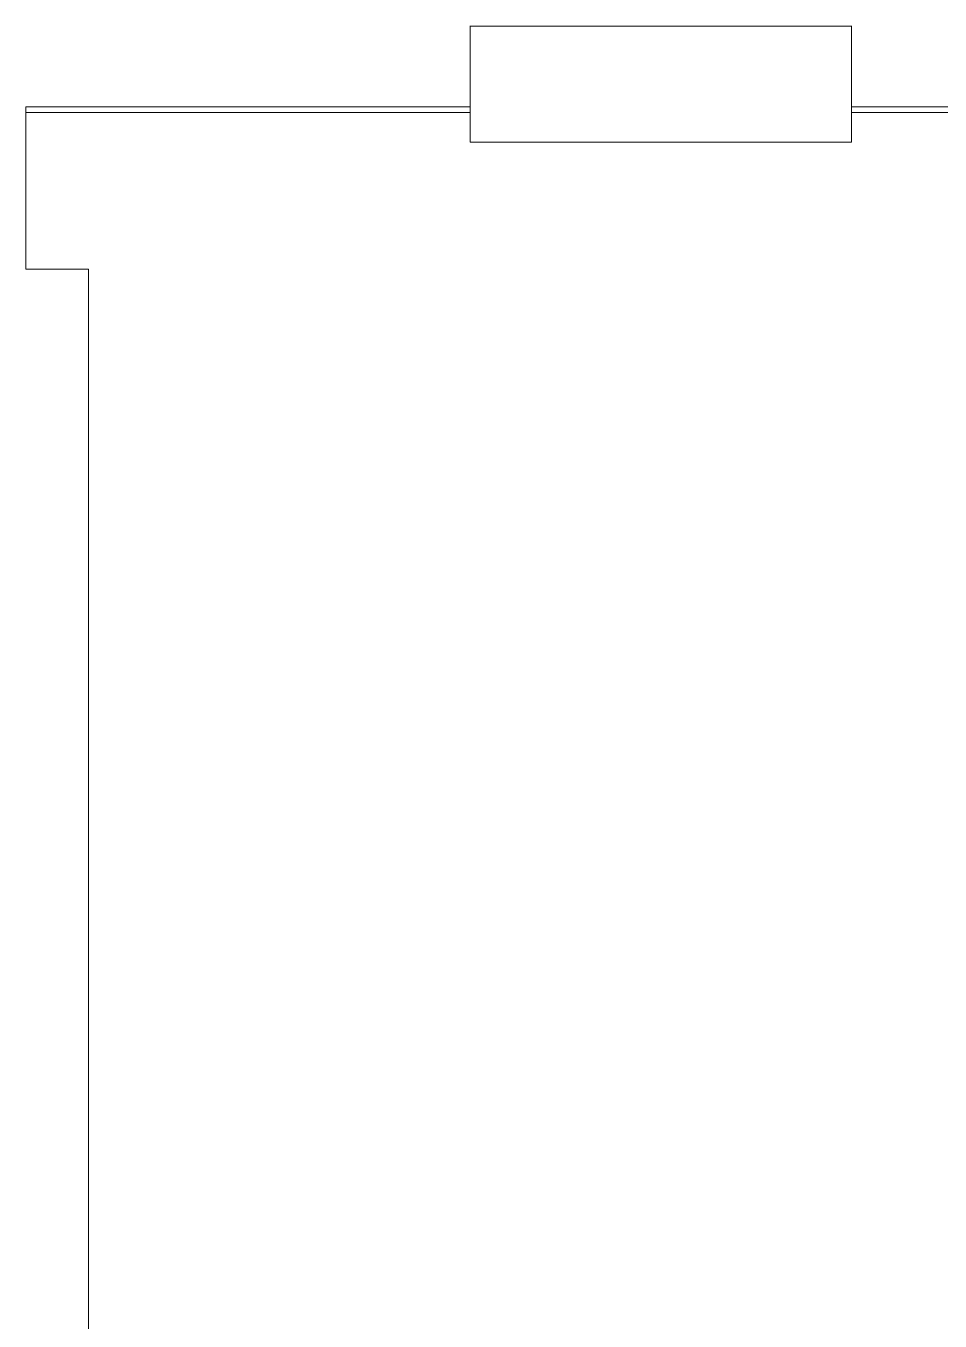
# Model space of a CAD drawing. Header units: millimetres. Extents: x 1359 to 3577, y 1336 to 3557.
# Drawn here: x 2721.32 to 2738.1, y 3016.78 to 3040.54 of the extents above; entities that cross this region are included whole.
import ezdxf

# ---------------------------------------------------------------- set-up
doc = ezdxf.new("R2010")
doc.units = ezdxf.units.MM
doc.layers.add('000-PI-Oprema', color=30, linetype='Continuous', lineweight=5)

msp = doc.modelspace()

# ---------------------------------------------------------------- linework, layer by layer
at = {"layer": '000-PI-Oprema', "color": 0, "linetype": 'ByBlock', "lineweight": 0}
for p, q in [((2736.471, 3040.534), (2729.471, 3040.534)), ((2721.321, 3036.077), (2721.321, 3039.056)), ((2729.471, 3039.056), (2721.321, 3039.056)), ((2729.471, 3038.951), (2729.471, 3039.056)), ((2736.471, 3039.056), (2736.471, 3038.951)), ((2744.621, 3039.056), (2736.471, 3039.056)), ((2729.471, 3038.951), (2721.321, 3038.951)), ((2729.471, 3038.407), (2729.471, 3038.951)), ((2736.471, 3038.951), (2736.471, 3038.407)), ((2744.621, 3038.951), (2736.471, 3038.951)), ((2736.471, 3038.407), (2729.471, 3038.407)), ((2722.471, 3036.077), (2721.321, 3036.077))]:
    msp.add_line(p, q, dxfattribs=at)
for points in [[(2729.471, 3040.54), (2729.471, 3040.045), (2729.471, 3039.551), (2729.471, 3039.056)], [(2736.471, 3039.056), (2736.471, 3039.551), (2736.471, 3040.045), (2736.471, 3040.54)]]:
    msp.add_open_spline(points, degree=3, dxfattribs=at)
msp.add_open_spline([(2722.471, 3036.077), (2722.471, 3034.053), (2722.471, 3025.504), (2722.471, 3012.358), (2722.471, 2997.792), (2722.471, 2983.582), (2722.471, 2969.287), (2722.471, 2953.801), (2722.471, 2941.043), (2722.471, 2932.161), (2722.471, 2927.904), (2722.471, 2927.106)], degree=3, knots=[0, 0, 0, 0, 0.055935, 0.236292, 0.362833, 0.457376, 0.627551, 0.756032, 0.883059, 0.978086, 1, 1, 1, 1], dxfattribs=at)

doc.saveas('drawing.dxf')
